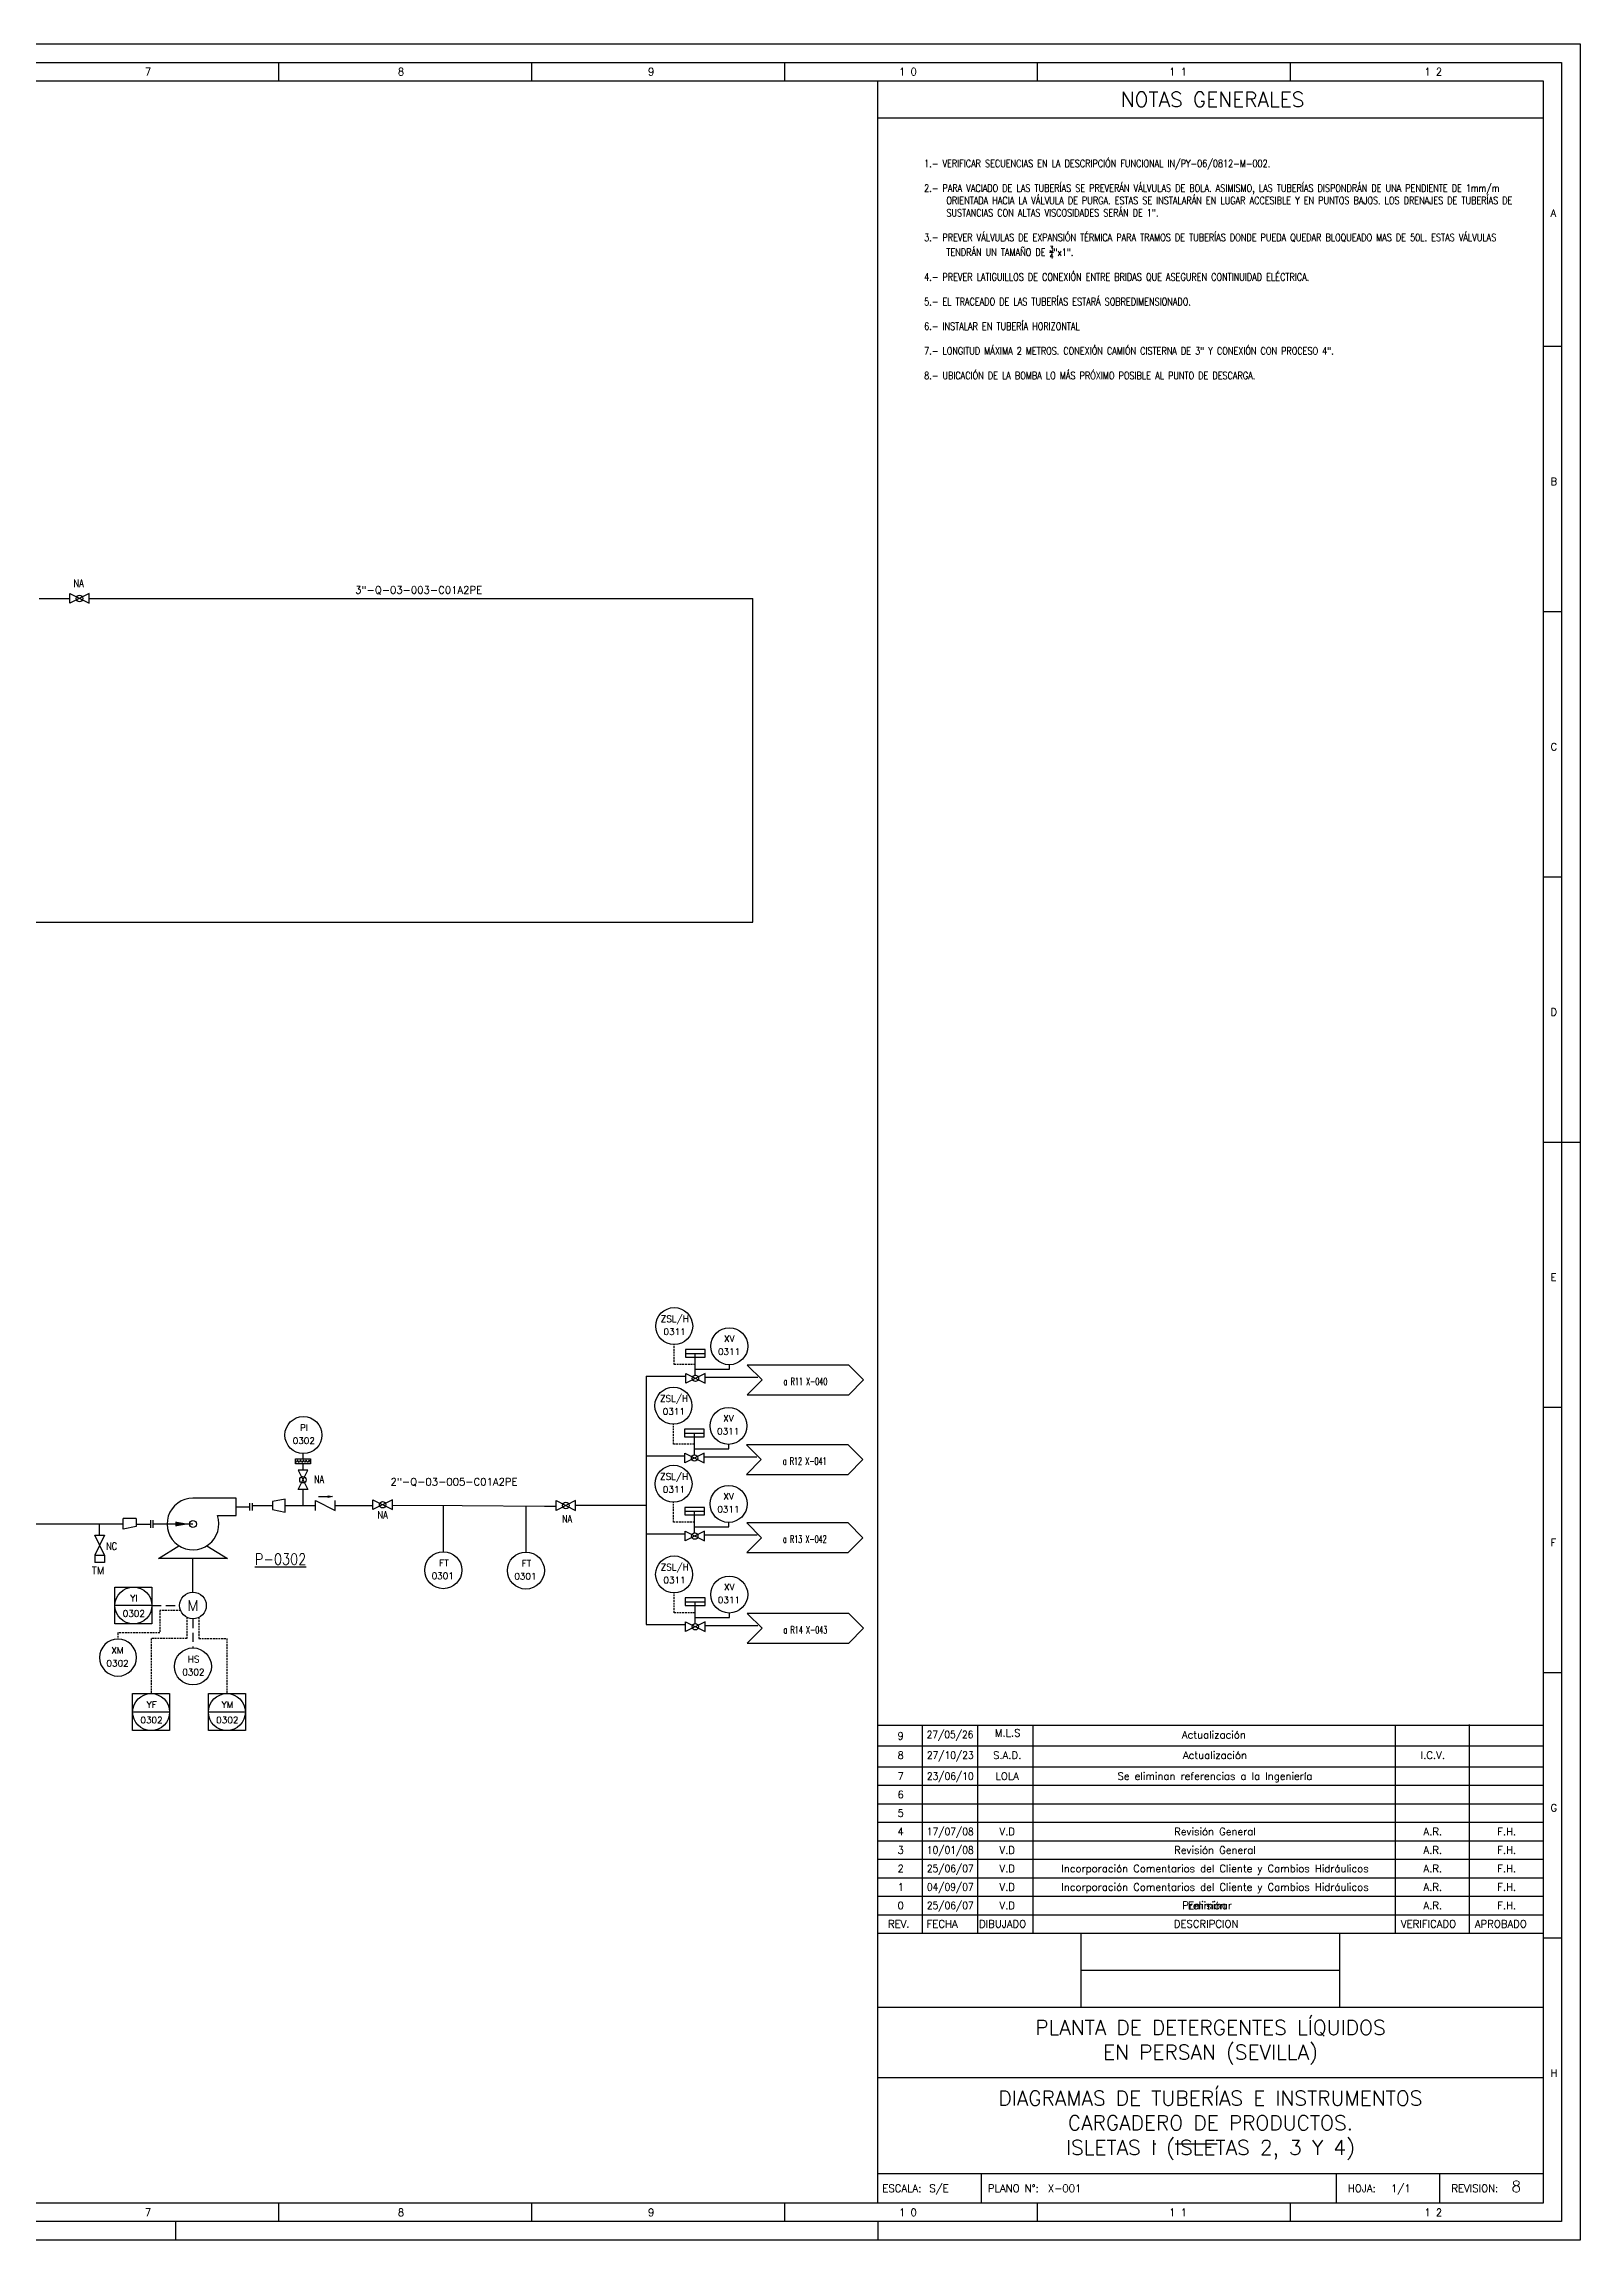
# Model space of a CAD drawing. Header units: metres. Extents: x 142 to 2995, y 1649 to 2243.
# Drawn here: x 567 to 983, y 1649 to 2243 of the extents above; entities that cross this region are included whole.
import ezdxf
from ezdxf.enums import TextEntityAlignment as Align

# ---------------------------------------------------------------- set-up
doc = ezdxf.new("R2010")
doc.units = ezdxf.units.M
doc.linetypes.add('TRAZOS', pattern=[0.75, 0.5, -0.25])
for name, color, linetype in [('CAJETIN', 1, 'Continuous'), ('EQUIPOS', 5, 'Continuous'), ('FORMATO', 7, 'Continuous'), ('INSTRUMENTOS', 1, 'Continuous'), ('TEX', 7, 'Continuous'), ('TEX EQUIPOS', 6, 'Continuous'), ('TEXTO-VALVULAS Y ACCESORIOS', 7, 'Continuous'), ('TUBERIA', 5, 'Continuous'), ('TUBERÍA2', 1, 'TRAZOS'), ('VALVULAS Y ACCESORIOS', 1, 'Continuous')]:
    doc.layers.add(name, color=color, linetype=linetype)
doc.layers.add('TUBERÍA3', color=1, linetype='Continuous', true_color=0xff0000)
doc.styles.add('PY', font='ROMANS.shx')
doc.styles.add('PY1', font='ROMANS.shx', dxfattribs={"width": 0.8})
doc.linetypes.add('SEÑAL_MECANICA2', pattern='A,4.411183,["o",PY,S=4.130212,R=360,X=0,Y=-1.374288],0.588817,-0.374158,["",PY,S=2,R=360,X=0,Y=-0.688262],-2.183682', length=7.55784)

# ---------------------------------------------------------------- blocks, each defined once
blk = doc.blocks.new('VALV GLOB-V')
at = {"layer": 'INSTRUMENTOS', "color": 1, "flags": 128}
blk.add_lwpolyline([(5.7, -1.43), (5.7, 1.43), (0, -1.43), (0, 1.43)], close=True, dxfattribs=at)
at = {"layer": 'INSTRUMENTOS', "color": 1}
blk.add_circle((2.85, 0), 0.95, dxfattribs=at)
at = {"layer": 'INSTRUMENTOS', "color": 7, "linetype": 'SEÑAL_MECANICA2', "style": 'PY'}
blk.add_attdef('REF.', text='', height=2, dxfattribs=at).set_placement((3, -3.37), align=Align.MIDDLE)
blk = doc.blocks.new('SEÑAL CIRCU MARCO')
at = {"color": 1, "linetype": 'Continuous', "ltscale": 0.5}
blk.add_line((5.7, 5.7), (-5.7, 5.7), dxfattribs=at)
at = {"color": 1, "flags": 128}
blk.add_lwpolyline([(5.7, 0), (-5.7, 0), (-5.7, 11.4), (5.7, 11.4)], close=True, dxfattribs=at)
at = {"color": 1}
blk.add_circle((0, 5.7), 5.7, dxfattribs=at)
at = {"style": 'PY'}
for tag, p in [('XXX', (0.18, 7.98)), ('YYY', (0.13, 3.24))]:
    blk.add_attdef(tag, text='', height=2, dxfattribs=at).set_placement(p, align=Align.MIDDLE)
blk = doc.blocks.new('SEÑAL CIR')
at = {"color": 1}
blk.add_circle((0, 5.7), 5.7, dxfattribs=at)
at = {"layer": 'INSTRUMENTOS', "linetype": 'Continuous', "style": 'PY', "flags": 4}
for p in [(0.18, 6.94), (0.13, 2.95)]:
    blk.add_attdef('---', text='', height=2, dxfattribs=at).set_placement(p, align=Align.CENTER)
blk = doc.blocks.new('REDUCCION')
at = {"color": 1}
for p, q in [((0, 2), (0, -2)), ((4, 1.25), (0, 2)), ((4, -1.25), (4, 1.25)), ((0, -2), (4, -1.25))]:
    blk.add_line(p, q, dxfattribs=at)
at = {"style": 'PY1', "width": 0.8}
blk.add_attdef('.', text='', height=2, dxfattribs=at).set_placement((2, -3.65), align=Align.MIDDLE)
blk = doc.blocks.new('FLECHA')
at = {"color": 1}
blk.add_solid([(-0.88, -5), (0.87, -5), (0, 0)], dxfattribs=at)
blk = doc.blocks.new('DIAFRAGMA')
at = {"layer": 'INSTRUMENTOS', "color": 1, "ltscale": 0.1, "flags": 128}
blk.add_lwpolyline([(0, -2.25), (0, 2.25), (1.5, 2.25), (1.5, -2.25)], close=True, dxfattribs=at)
blk.add_lwpolyline([(0.46, -2.25), (1.12, -1.86), (0.38, -1.43), (1.12, -1), (0.38, -0.56), (1.12, -0.13), (0.38, 0.3), (1.12, 0.73), (0.38, 1.17), (1.12, 1.6), (0.38, 2.03), (0.75, 2.25)], dxfattribs=at)
blk = doc.blocks.new('VALVULA RETENCION')
at = {"layer": 'VALVULAS Y ACCESORIOS'}
blk.add_line((0.79, 2.4), (3.43, 2.4), dxfattribs=at)
at = {"layer": 'VALVULAS Y ACCESORIOS', "flags": 128}
blk.add_lwpolyline([(0, -1.33), (0, 1.33), (5.33, -1.33), (5.33, 1.33)], dxfattribs=at)
blk.add_lwpolyline([(4.65, 2.4), (3.43, 2.14), (3.43, 2.66)], close=True, dxfattribs=at)
at = {"layer": 'TEXTO-VALVULAS Y ACCESORIOS', "linetype": 'SEÑAL_MECANICA2', "style": 'PY1', "width": 0.8}
blk.add_attdef('REF.', text='', height=2, dxfattribs=at).set_placement((2.94, -3.07), align=Align.MIDDLE)
blk = doc.blocks.new('VALV TIPO COMPUERTA')
at = {"layer": 'VALVULAS Y ACCESORIOS', "flags": 128}
blk.add_lwpolyline([(0, -1.33), (0, 1.33), (5.33, -1.33), (5.33, 1.33)], close=True, dxfattribs=at)
at = {"layer": 'TEXTO-VALVULAS Y ACCESORIOS', "linetype": 'SEÑAL_MECANICA2', "style": 'PY1', "width": 0.8}
blk.add_attdef('REF.', text='', height=2, dxfattribs=at).set_placement((2.94, -3.07), align=Align.MIDDLE)
blk = doc.blocks.new('TAPA ROSCADA S.W.')
at = {"layer": 'VALVULAS Y ACCESORIOS', "ltscale": 0.1}
for p, q in [((-0.75, 1), (0.75, 1)), ((0.75, 1), (0.75, -1)), ((-0.75, -1), (0.75, -1))]:
    blk.add_line(p, q, dxfattribs=at)
blk = doc.blocks.new('BOMBA CENTRIFUGA')
at = {"layer": 'EQUIPOS', "linetype": 'Continuous'}
for p, q in [((11.4, 0), (0.67, 0)), ((23.07, 4.67), (26.8, 4.67))]:
    blk.add_line(p, q, dxfattribs=at)
blk.add_lwpolyline([(23.07, 7), (11.4, 7, 3.146264), (18, 2.33), (23.07, 2.33)], format="xyb", close=True, dxfattribs=at)
blk.add_lwpolyline([(15.18, -5.89), (20.73, -9.33), (2.07, -9.33), (7.62, -5.89)], dxfattribs=at)
blk.add_circle((11.4, 0), 0.933, dxfattribs=at)
at = {"layer": 'VALVULAS Y ACCESORIOS'}
for p, q in [((0, -1), (0, 1)), ((0.67, -1), (0.67, 1)), ((26.8, 3.67), (26.8, 5.67)), ((27.47, 3.67), (27.47, 5.67))]:
    blk.add_line(p, q, dxfattribs=at)
at = {"layer": 'TEX EQUIPOS', "linetype": 'Continuous', "style": 'PY1', "width": 0.8}
blk.add_attdef('REF_EQUIPO', text='', height=3, dxfattribs=at).set_placement((11.4, -12.69), align=Align.MIDDLE_CENTER)
blk = doc.blocks.new('reduccion1')
at = {"color": 1}
for p, q in [((-3.5084, -1.7542), (-3.5084, 1.096375)), ((0, 1.096375), (-3.5084, 1.096375)), ((0, 1.096375), (0, -1.096375)), ((0, -1.096375), (-3.5084, -1.7542))]:
    blk.add_line(p, q, dxfattribs=at)
blk = doc.blocks.new('MARCO-A1')
at = {"layer": 'FORMATO', "color": 5}
for p, q in [((488.92, 589), (488.92, 584)), ((557.33, 589), (557.33, 584)), ((625.75, 589), (625.75, 584)), ((694.17, 589), (694.17, 584)), ((762.58, 589), (762.58, 584)), ((831, 512.25), (836, 512.25)), ((831, 440.5), (836, 440.5)), ((831, 368.75), (836, 368.75)), ((831, 297), (836, 297)), ((831, 225.25), (836, 225.25)), ((831, 153.5), (836, 153.5)), ((831, 81.75), (836, 81.75)), ((488.92, 10), (488.92, 5)), ((557.33, 10), (557.33, 5)), ((625.75, 10), (625.75, 5)), ((694.17, 10), (694.17, 5)), ((762.58, 10), (762.58, 5))]:
    blk.add_line(p, q, dxfattribs=at)
at = {"layer": 'FORMATO', "color": 1, "linetype": 'Continuous'}
for p, q in [((836, 297), (841, 297)), ((461, 5), (461, 0)), ((651, 5), (651, 0))]:
    blk.add_line(p, q, dxfattribs=at)
at = {"layer": 'FORMATO', "color": 1}
blk.add_lwpolyline([(0, 594), (841, 594), (841, 0), (0, 0)], close=True, dxfattribs=at)
at = {"layer": 'FORMATO', "color": 5}
blk.add_lwpolyline([(5, 589), (836, 589), (836, 5), (5, 5)], close=True, dxfattribs=at)
at = {"layer": 'FORMATO', "color": 8, "linetype": 'Continuous'}
blk.add_lwpolyline([(10, 584), (831, 584), (831, 10), (10, 10)], close=True, dxfattribs=at)
at = {"layer": 'FORMATO', "color": 1, "style": 'PY'}
for s, p in [('7', (452.75, 585.5)), ('8', (521.17, 585.5)), ('9', (588.85, 585.5)), ('1 0', (656.77, 585.5)), ('1 1', (729.83, 585.5)), ('1 2', (798.88, 585.5)), ('A', (833, 547.25)), ('B', (833, 474.67)), ('C', (833, 402.92)), ('D', (833, 331.17)), ('E', (833, 259.42)), ('F', (833, 187.67)), ('G', (833, 115.92)), ('H', (833, 44.17)), ('7', (452.75, 6.5)), ('8', (521.17, 6.5)), ('9', (588.85, 6.5)), ('1 0', (656.77, 6.5)), ('1 1', (729.83, 6.5)), ('1 2', (798.88, 6.5))]:
    blk.add_text(s, height=2, dxfattribs=at).set_placement(p)
blk = doc.blocks.new('BANDERA DE FLUJO')
at = {"layer": 'TEX', "color": 1, "ltscale": 0.1, "flags": 128}
blk.add_lwpolyline([(-4, 4), (-31.46, 4), (-27.46, 0), (-31.46, -4), (-4, -4), (0, 0)], close=True, dxfattribs=at)
at = {"layer": 'TEX', "style": 'PY1', "width": 0.8}
for tag, p in [('ETIQUETA-LINEA-1', (-15.73, 0.61)), ('ETIQUETA-LINEA-2', (-15.73, -2.91))]:
    blk.add_attdef(tag, text='', height=2, dxfattribs=at).set_placement(p, align=Align.CENTER)

msp = doc.modelspace()

# ---------------------------------------------------------------- linework, layer by layer
at = {"color": 5}
for p, q in [((729.96, 1882.65), (740.64, 1882.62)), ((729.96, 1882.65), (729.96, 1815.48)), ((745.97, 1882.38), (760.18, 1882.38)), ((729.99, 1861.1), (740.48, 1861.07)), ((745.75, 1860.83), (759.96, 1860.83)), ((710.92, 1847.69), (729.81, 1847.69)), ((730.01, 1840), (740.52, 1839.97)), ((745.79, 1839.72), (760, 1839.72)), ((729.96, 1815.48), (740.68, 1815.45)), ((745.94, 1815.21), (760.16, 1815.21))]:
    msp.add_line(p, q, dxfattribs=at)
at = {"color": 1}
for p, q in [((637.15, 1861.62), (637.15, 1860.26)), ((637.15, 1858.91), (637.15, 1857.23)), ((637.15, 1851.97), (637.15, 1847.63)), ((607.4, 1824.19), (607.4, 1833.3))]:
    msp.add_line(p, q, dxfattribs=at)
msp.add_circle((607.4, 1820.59), 3.6, dxfattribs=at)
at = {"layer": 'CAJETIN', "color": 8, "linetype": 'Continuous'}
for p, q in [((792.63, 1658.95), (792.63, 2232.95)), ((792.63, 1684.08), (792.63, 1769.41)), ((792.63, 1731.95), (972.63, 1731.95)), ((847.63, 1711.95), (847.63, 1731.95)), ((917.63, 1711.95), (917.63, 1731.95)), ((847.63, 1721.95), (917.63, 1721.95)), ((792.63, 1711.95), (972.63, 1711.95)), ((792.63, 1692.95), (972.63, 1692.95)), ((792.63, 1666.95), (972.63, 1666.95)), ((820.63, 1666.95), (820.63, 1658.95))]:
    msp.add_line(p, q, dxfattribs=at)
at = {"layer": 'CAJETIN', "color": 8}
for p, q in [((792.63, 2222.95), (972.63, 2222.95)), ((916.63, 1666.95), (916.63, 1658.95)), ((944.63, 1666.95), (944.63, 1658.95))]:
    msp.add_line(p, q, dxfattribs=at)
at = {"layer": 'CAJETIN', "color": 1}
for p, q in [((792.51, 1788.24), (972.51, 1788.24)), ((804.63, 1788.26), (804.63, 1757.59)), ((819.63, 1788.24), (819.63, 1758.37)), ((834.63, 1788.12), (834.63, 1758.37)), ((932.63, 1788.12), (932.63, 1758.37)), ((952.63, 1788.37), (952.63, 1758.37)), ((792.63, 1782.59), (972.63, 1782.59)), ((819.63, 1782.59), (819.63, 1757.59)), ((834.63, 1782.59), (834.63, 1757.59)), ((932.63, 1782.59), (932.63, 1757.59)), ((952.63, 1782.59), (952.63, 1757.59)), ((792.63, 1776.95), (972.63, 1776.95)), ((804.63, 1776.95), (804.63, 1751.95)), ((819.63, 1776.95), (819.63, 1751.95)), ((834.63, 1776.95), (834.63, 1751.95)), ((932.63, 1776.95), (932.63, 1751.95)), ((952.63, 1776.95), (952.63, 1751.95)), ((792.63, 1771.95), (972.63, 1771.95)), ((792.63, 1766.95), (972.63, 1766.95)), ((792.63, 1761.95), (972.63, 1761.95)), ((804.63, 1761.95), (804.63, 1736.95)), ((819.63, 1761.95), (819.63, 1736.95)), ((834.63, 1761.95), (834.63, 1736.95)), ((932.63, 1761.95), (932.63, 1736.95)), ((952.63, 1761.95), (952.63, 1736.95)), ((792.63, 1756.95), (972.63, 1756.95)), ((792.63, 1751.95), (972.63, 1751.95)), ((792.63, 1746.95), (972.63, 1746.95)), ((792.63, 1741.95), (972.63, 1741.95)), ((792.63, 1741.95), (972.63, 1741.95))]:
    msp.add_line(p, q, dxfattribs=at)
at = {"layer": 'CAJETIN', "color": 5}
for p, q in [((792.63, 1736.95), (972.63, 1736.95)), ((804.63, 1736.95), (804.63, 1731.95)), ((819.63, 1736.95), (819.63, 1731.95)), ((834.63, 1736.95), (834.63, 1731.95)), ((932.63, 1736.95), (932.63, 1731.95)), ((952.63, 1736.95), (952.63, 1731.95))]:
    msp.add_line(p, q, dxfattribs=at)
at = {"layer": 'EQUIPOS', "linetype": 'Continuous'}
msp.add_line((603.47, 1842.63), (597.56, 1842.63), dxfattribs=at)
at = {"layer": 'TUBERIA', "color": 5, "linetype": 'Continuous'}
for p, q in [((565.8, 2092.97), (574.07, 2092.97)), ((579.33, 2092.97), (758.84, 2092.97)), ((623.46, 1847.63), (628.87, 1847.63)), ((632.38, 1847.63), (640.53, 1847.63)), ((645.87, 1847.63), (655.91, 1847.63)), ((661.35, 1847.74), (680.2, 1847.63)), ((680.2, 1847.63), (702.5, 1847.48)), ((702.5, 1847.48), (705.64, 1847.48)), ((568.31, 1842.63), (550.16, 1842.63)), ((588.57, 1842.63), (568.31, 1842.63)), ((592.07, 1842.63), (596, 1842.63)), ((867.47, 1675.02), (867.82, 1675.02)), ((873.08, 1675.02), (884.46, 1675.02))]:
    msp.add_line(p, q, dxfattribs=at)
at = {"layer": 'TUBERIA', "color": 1, "linetype": 'Continuous', "ltscale": 5}
for p, q in [((675.12, 1847.66), (675.12, 1835.14)), ((697.48, 1847.52), (697.48, 1835.03))]:
    msp.add_line(p, q, dxfattribs=at)
at = {"layer": 'TUBERIA', "lineweight": 30}
msp.add_line((582.15, 1839.57), (582.15, 1842.63), dxfattribs=at)
at = {"layer": 'TUBERIA', "color": 1, "linetype": 'TRAZOS', "ltscale": 5}
for p, q in [((596.29, 1820.59), (603.8, 1820.59)), ((607.4, 1816.99), (607.4, 1809.11))]:
    msp.add_line(p, q, dxfattribs=at)
at = {"layer": 'TUBERIA', "color": 5, "linetype": 'Continuous'}
msp.add_lwpolyline([(194.85, 1920.54), (194.85, 2005.43), (758.84, 2005.43), (758.84, 2092.97)], dxfattribs=at)
at = {"layer": 'TUBERÍA2'}
for points in [[(743.27, 1885.76), (737.58, 1885.76), (737.58, 1891.11)], [(743.05, 1864.22), (737.36, 1864.22), (737.36, 1869.56)], [(743.09, 1843.11), (737.4, 1843.11), (737.4, 1848.46)], [(743.25, 1818.6), (737.56, 1818.6), (737.56, 1823.94)], [(604.07, 1819.23), (598.48, 1819.23), (598.48, 1813.17), (587.12, 1813.17), (587.12, 1811.49)], [(605.78, 1817.38), (605.78, 1811.63), (596.08, 1811.63), (596.08, 1796.77)], [(609.03, 1817.38), (609.03, 1811.63), (616.57, 1811.63), (616.57, 1796.77)]]:
    msp.add_lwpolyline(points, dxfattribs=at)
at = {"layer": 'TUBERÍA3'}
for points in [[(743.27, 1884.54), (752.58, 1884.54)], [(752.58, 1884.54), (752.58, 1885.65)], [(743.05, 1862.99), (752.36, 1862.99)], [(752.36, 1862.99), (752.36, 1864.1)], [(743.09, 1841.88), (752.4, 1841.88)], [(752.4, 1841.88), (752.4, 1842.99)], [(752.55, 1817.37), (752.55, 1818.48)], [(743.25, 1817.37), (752.55, 1817.37)]]:
    msp.add_lwpolyline(points, dxfattribs=at)
at = {"layer": 'VALVULAS Y ACCESORIOS'}
for p, q in [((740.61, 1888.79), (745.94, 1888.79)), ((743.27, 1882.98), (743.27, 1888.79)), ((740.39, 1867.24), (745.72, 1867.24)), ((743.05, 1861.43), (743.05, 1867.24)), ((740.43, 1846.13), (745.76, 1846.13)), ((743.09, 1840.33), (743.09, 1846.13)), ((740.58, 1821.62), (745.92, 1821.62)), ((743.25, 1815.81), (743.25, 1821.62))]:
    msp.add_line(p, q, dxfattribs=at)
at = {"layer": 'VALVULAS Y ACCESORIOS', "flags": 128}
for points in [[(740.61, 1889.79), (740.61, 1887.79), (745.94, 1887.79), (745.94, 1889.79)], [(740.39, 1868.24), (740.39, 1866.24), (745.72, 1866.24), (745.72, 1868.24)], [(740.43, 1847.13), (740.43, 1845.13), (745.76, 1845.13), (745.76, 1847.13)], [(740.58, 1822.62), (740.58, 1820.62), (745.92, 1820.62), (745.92, 1822.62)]]:
    msp.add_lwpolyline(points, close=True, dxfattribs=at)

# ---------------------------------------------------------------- block references
msp.add_blockref('MARCO-A1', (141.63, 1648.95))
at = {"linetype": 'Continuous'}
for p, xscale, yscale, zscale in [((574.07, 2092.97), 0.9232631578946666, 0.9232631578946666, 0.9232631578946666), ((740.68, 1882.03), 0.9232631578945529, 0.9232631578945529, 0.9232631578945529), ((740.46, 1860.48), 0.9232631578945529, 0.9232631578945529, 0.9232631578945529), ((656.08, 1847.84), 0.9232631578945529, 0.9232631578945529, 0.9232631578945529), ((705.65, 1847.63), 0.9232631578945529, 0.9232631578945529, 0.9232631578945529), ((740.5, 1839.37), 0.9232631578945529, 0.9232631578945529, 0.9232631578945529), ((740.66, 1814.86), 0.9232631578945529, 0.9232631578945529, 0.9232631578945529)]:
    msp.add_blockref('VALV GLOB-V', p, dxfattribs=dict(at, xscale=xscale, yscale=yscale, zscale=zscale))
ref = msp.add_blockref('SEÑAL CIR', (737.58, 1891.17), dxfattribs=dict(at, xscale=0.8771000000000413, yscale=0.8771000000000413, zscale=0.8771000000000413))
ref.add_attrib('---', 'ZSL/H', dxfattribs={"layer": 'INSTRUMENTOS', "color": 7, "linetype": 'Continuous', "height": 1.754, "style": 'PY'}).set_placement((737.74, 1897.26), align=Align.CENTER)
ref.add_attrib('---', '0311', dxfattribs={"layer": 'INSTRUMENTOS', "color": 7, "linetype": 'Continuous', "height": 1.754, "style": 'PY'}).set_placement((737.69, 1893.76), align=Align.CENTER)
ref = msp.add_blockref('SEÑAL CIR', (752.49, 1885.71), dxfattribs=dict(at, xscale=0.8770999999999276, yscale=0.8770999999999276, zscale=0.8770999999999276))
ref.add_attrib('---', 'XV', dxfattribs={"layer": 'INSTRUMENTOS', "color": 7, "linetype": 'Continuous', "height": 1.754, "style": 'PY'}).set_placement((752.49, 1891.87), align=Align.CENTER)
ref.add_attrib('---', '0311', dxfattribs={"layer": 'INSTRUMENTOS', "color": 7, "linetype": 'Continuous', "height": 1.754, "style": 'PY'}).set_placement((752.42, 1888.38), align=Align.CENTER)
ref = msp.add_blockref('BANDERA DE FLUJO', (788.82, 1881.59))
ref.add_attrib('ETIQUETA-LINEA-1', 'a R11 X-040', dxfattribs={"layer": 'TEX', "height": 2, "style": 'PY1', "width": 0.6}).set_placement((773.09, 1882.19), align=Align.TOP_CENTER)
ref = msp.add_blockref('SEÑAL CIR', (737.36, 1869.63), dxfattribs=dict(at, xscale=0.8771000000000413, yscale=0.8771000000000413, zscale=0.8771000000000413))
ref.add_attrib('---', 'ZSL/H', dxfattribs={"layer": 'INSTRUMENTOS', "color": 7, "linetype": 'Continuous', "height": 1.754, "style": 'PY'}).set_placement((737.52, 1875.71), align=Align.CENTER)
ref.add_attrib('---', '0311', dxfattribs={"layer": 'INSTRUMENTOS', "color": 7, "linetype": 'Continuous', "height": 1.754, "style": 'PY'}).set_placement((737.47, 1872.21), align=Align.CENTER)
ref = msp.add_blockref('SEÑAL CIR', (637.27, 1861.7), dxfattribs=dict(at, xscale=0.877100000000155, yscale=0.877100000000155, zscale=0.877100000000155))
ref.add_attrib('---', 'PI', dxfattribs={"layer": 'INSTRUMENTOS', "color": 7, "linetype": 'Continuous', "height": 1.754, "style": 'PY'}).set_placement((637.43, 1867.79), align=Align.CENTER)
ref.add_attrib('---', '0302', dxfattribs={"layer": 'INSTRUMENTOS', "color": 7, "linetype": 'Continuous', "height": 1.754, "style": 'PY'}).set_placement((637.38, 1864.29), align=Align.CENTER)
ref = msp.add_blockref('SEÑAL CIR', (752.27, 1864.17), dxfattribs=dict(at, xscale=0.8770999999999276, yscale=0.8770999999999276, zscale=0.8770999999999276))
ref.add_attrib('---', 'XV', dxfattribs={"layer": 'INSTRUMENTOS', "color": 7, "linetype": 'Continuous', "height": 1.754, "style": 'PY'}).set_placement((752.27, 1870.32), align=Align.CENTER)
ref.add_attrib('---', '0311', dxfattribs={"layer": 'INSTRUMENTOS', "color": 7, "linetype": 'Continuous', "height": 1.754, "style": 'PY'}).set_placement((752.2, 1866.83), align=Align.CENTER)
at = {"color": 1, "linetype": 'Continuous'}
for name, p, xscale, yscale, zscale, rotation in [('DIAFRAGMA', (637.15, 1858.91), 0.900000000000091, 0.900000000000091, 0.900000000000091, 90), ('TAPA ROSCADA S.W.', (582.15, 1833.24), 1.333333999999923, 1.333333999999923, 1.333333999999923, 270)]:
    msp.add_blockref(name, p, dxfattribs=dict(at, xscale=xscale, yscale=yscale, zscale=zscale, rotation=rotation))
ref = msp.add_blockref('BANDERA DE FLUJO', (788.6, 1860.04))
ref.add_attrib('ETIQUETA-LINEA-1', 'a R12 X-041', dxfattribs={"layer": 'TEX', "height": 2, "style": 'PY1', "width": 0.6}).set_placement((772.87, 1860.64), align=Align.TOP_CENTER)
at = {"linetype": 'Continuous', "xscale": 0.9232631578947803, "yscale": 0.9232631578947803, "zscale": 0.9232631578947803, "rotation": 90}
msp.add_blockref('VALV GLOB-V', (637.15, 1851.97), dxfattribs=at)
at = {"linetype": 'Continuous'}
ref = msp.add_blockref('SEÑAL CIR', (737.4, 1848.52), dxfattribs=dict(at, xscale=0.8771000000000413, yscale=0.8771000000000413, zscale=0.8771000000000413))
ref.add_attrib('---', 'ZSL/H', dxfattribs={"layer": 'INSTRUMENTOS', "color": 7, "linetype": 'Continuous', "height": 1.754, "style": 'PY'}).set_placement((737.56, 1854.6), align=Align.CENTER)
ref.add_attrib('---', '0311', dxfattribs={"layer": 'INSTRUMENTOS', "color": 7, "linetype": 'Continuous', "height": 1.754, "style": 'PY'}).set_placement((737.51, 1851.11), align=Align.CENTER)
for name, p in [('BOMBA CENTRIFUGA', (596, 1842.63)), ('VALVULA RETENCION', (640.53, 1847.63))]:
    msp.add_blockref(name, p, dxfattribs=at)
ref = msp.add_blockref('SEÑAL CIR', (752.31, 1843.06), dxfattribs=dict(at, xscale=0.8770999999999276, yscale=0.8770999999999276, zscale=0.8770999999999276))
ref.add_attrib('---', 'XV', dxfattribs={"layer": 'INSTRUMENTOS', "color": 7, "linetype": 'Continuous', "height": 1.754, "style": 'PY'}).set_placement((752.31, 1849.22), align=Align.CENTER)
ref.add_attrib('---', '0311', dxfattribs={"layer": 'INSTRUMENTOS', "color": 7, "linetype": 'Continuous', "height": 1.754, "style": 'PY'}).set_placement((752.24, 1845.73), align=Align.CENTER)
at = {"color": 4}
msp.add_blockref('reduccion1', (592.07, 1843.03), dxfattribs=at)
ref = msp.add_blockref('BANDERA DE FLUJO', (788.64, 1838.93))
ref.add_attrib('ETIQUETA-LINEA-1', 'a R13 X-042', dxfattribs={"layer": 'TEX', "height": 2, "style": 'PY1', "width": 0.6}).set_placement((772.91, 1839.54), align=Align.TOP_CENTER)
at = {"linetype": 'Continuous', "rotation": 270}
msp.add_blockref('VALV TIPO COMPUERTA', (582.15, 1839.57), dxfattribs=at)
at = {"linetype": 'Continuous'}
ref = msp.add_blockref('SEÑAL CIR', (675.12, 1825.14), dxfattribs=dict(at, xscale=0.8770999999999276, yscale=0.8770999999999276, zscale=0.8770999999999276))
ref.add_attrib('---', 'FT', dxfattribs={"layer": 'INSTRUMENTOS', "color": 7, "linetype": 'Continuous', "height": 1.754, "style": 'PY'}).set_placement((675.28, 1831.22), align=Align.CENTER)
ref.add_attrib('---', '0301', dxfattribs={"layer": 'INSTRUMENTOS', "color": 7, "linetype": 'Continuous', "height": 1.754, "style": 'PY'}).set_placement((674.97, 1827.72), align=Align.CENTER)
ref = msp.add_blockref('SEÑAL CIR', (697.47, 1825.03), dxfattribs=dict(at, xscale=0.8770999999999276, yscale=0.8770999999999276, zscale=0.8770999999999276))
ref.add_attrib('---', 'FT', dxfattribs={"layer": 'INSTRUMENTOS', "color": 7, "linetype": 'Continuous', "height": 1.754, "style": 'PY'}).set_placement((697.63, 1831.11), align=Align.CENTER)
ref.add_attrib('---', '0301', dxfattribs={"layer": 'INSTRUMENTOS', "color": 7, "linetype": 'Continuous', "height": 1.754, "style": 'PY'}).set_placement((697.33, 1827.61), align=Align.CENTER)
ref = msp.add_blockref('SEÑAL CIR', (737.56, 1824.01), dxfattribs=dict(at, xscale=0.8771000000000413, yscale=0.8771000000000413, zscale=0.8771000000000413))
ref.add_attrib('---', 'ZSL/H', dxfattribs={"layer": 'INSTRUMENTOS', "color": 7, "linetype": 'Continuous', "height": 1.754, "style": 'PY'}).set_placement((737.72, 1830.09), align=Align.CENTER)
ref.add_attrib('---', '0311', dxfattribs={"layer": 'INSTRUMENTOS', "color": 7, "linetype": 'Continuous', "height": 1.754, "style": 'PY'}).set_placement((737.67, 1826.59), align=Align.CENTER)
for p, xscale, yscale, zscale, values in [((591.29, 1815.59), 0.8770999999999276, 0.8770999999999276, 0.8770999999999276, {'XXX': 'YI', 'YYY': '0302'}), ((596.08, 1786.77), 0.8771000000000413, 0.8771000000000413, 0.8771000000000413, {'XXX': 'YF', 'YYY': '0302'}), ((616.57, 1786.77), 0.8771000000000413, 0.8771000000000413, 0.8771000000000413, {'XXX': 'YM', 'YYY': '0302'})]:
    msp.add_blockref('SEÑAL CIRCU MARCO', p, dxfattribs=dict(xscale=xscale, yscale=yscale, zscale=zscale)).add_auto_attribs(values)
ref = msp.add_blockref('SEÑAL CIR', (752.47, 1818.55), dxfattribs=dict(at, xscale=0.8770999999999276, yscale=0.8770999999999276, zscale=0.8770999999999276))
ref.add_attrib('---', 'XV', dxfattribs={"layer": 'INSTRUMENTOS', "color": 7, "linetype": 'Continuous', "height": 1.754, "style": 'PY'}).set_placement((752.47, 1824.7), align=Align.CENTER)
ref.add_attrib('---', '0311', dxfattribs={"layer": 'INSTRUMENTOS', "color": 7, "linetype": 'Continuous', "height": 1.754, "style": 'PY'}).set_placement((752.4, 1821.21), align=Align.CENTER)
ref = msp.add_blockref('BANDERA DE FLUJO', (788.79, 1814.42))
ref.add_attrib('ETIQUETA-LINEA-1', 'a R14 X-043', dxfattribs={"layer": 'TEX', "height": 2, "style": 'PY1', "width": 0.6}).set_placement((773.06, 1815.02), align=Align.TOP_CENTER)
ref = msp.add_blockref('SEÑAL CIR', (587.12, 1801.5), dxfattribs=dict(at, xscale=-0.8771000000000413, yscale=0.8771000000000413, zscale=0.8771000000000413))
ref.add_attrib('---', 'XM', dxfattribs={"layer": 'INSTRUMENTOS', "color": 7, "linetype": 'Continuous', "height": 1.754, "style": 'PY'}).set_placement((586.96, 1807.58), align=Align.CENTER)
ref.add_attrib('---', '0302', dxfattribs={"layer": 'INSTRUMENTOS', "color": 7, "linetype": 'Continuous', "height": 1.754, "style": 'PY'}).set_placement((587.01, 1804.08), align=Align.CENTER)
ref = msp.add_blockref('SEÑAL CIR', (607.4, 1799.11), dxfattribs=dict(at, xscale=0.8770999999999276, yscale=0.8770999999999276, zscale=0.8770999999999276))
ref.add_attrib('---', 'HS', dxfattribs={"layer": 'INSTRUMENTOS', "color": 7, "linetype": 'Continuous', "height": 1.754, "style": 'PY'}).set_placement((607.56, 1805.19), align=Align.CENTER)
ref.add_attrib('---', '0302', dxfattribs={"layer": 'INSTRUMENTOS', "color": 7, "linetype": 'Continuous', "height": 1.754, "style": 'PY'}).set_placement((607.51, 1801.7), align=Align.CENTER)
at = {"layer": 'INSTRUMENTOS', "xscale": 0.7600000000002183, "yscale": 0.7600000000002183, "zscale": 0.7600000000002183, "rotation": 270}
msp.add_blockref('FLECHA', (606.4, 1842.63), dxfattribs=at)
at = {"layer": 'TUBERIA', "color": 5, "linetype": 'Continuous', "xscale": 0.8770999999999276, "yscale": 0.8770999999999276, "zscale": 0.8770999999999276, "rotation": 180}
msp.add_blockref('REDUCCION', (632.38, 1847.63), dxfattribs=at)

# ---------------------------------------------------------------- texts
at = {"color": 7, "style": 'PY'}
msp.add_text('M', height=2.92, dxfattribs=at).set_placement((607.4, 1820.59), align=Align.MIDDLE)
at = {"linetype": 'Continuous', "insert": (805.2, 2211.61), "char_height": 2, "width": 159.6115, "attachment_point": 1, "style": 'PY1'}
msp.add_mtext('\\A1;1.- VERIFICAR SECUENCIAS EN LA DESCRIPCIÓN FUNCIONAL IN/PY-06/0812-M-002.\\P\\P\\pi-6,l6;2.- PARA VACIADO DE LAS TUBERÍAS SE PREVERÁN VÁLVULAS DE BOLA. ASIMISMO, LAS TUBERÍAS DISPONDRÁN DE UNA PENDIENTE DE 1mm/m ORIENTADA HACIA LA VÁLVULA DE PURGA. ESTAS SE INSTALARÁN EN LUGAR ACCESIBLE Y EN PUNTOS BAJOS. LOS DRENAJES DE TUBERÍAS DE SUSTANCIAS CON ALTAS VISCOSIDADES SERÁN DE 1".\\P\\pi0,l0;\\P\\pi-6,l6;3.- PREVER VÁLVULAS DE EXPANSIÓN TÉRMICA PARA TRAMOS DE TUBERÍAS DONDE PUEDA QUEDAR BLOQUEADO MAS DE 50L. ESTAS VÁLVULAS TENDRÁN UN TAMAÑO DE {\\H0.7x;\\S3/4;\\H1.429x;"x1".\\P\\pi0,l0;}\\P4.- PREVER LATIGUILLOS DE CONEXIÓN ENTRE BRIDAS QUE ASEGUREN CONTINUIDAD ELÉCTRICA.\\P \\P5.- EL TRACEADO DE LAS TUBERÍAS ESTARÁ SOBREDIMENSIONADO.\\P^I\\P6.- INSTALAR EN TUBERÍA HORIZONTAL\\P\\P7.- LONGITUD MÁXIMA 2 METROS. CONEXIÓN CAMIÓN CISTERNA DE 3" Y CONEXIÓN CON PROCESO 4".^I\\P\\P8.- UBICACIÓN DE LA BOMBA LO MÁS PRÓXIMO POSIBLE AL PUNTO DE DESCARGA.', dxfattribs=at)
at = {"layer": 'CAJETIN', "color": 1, "style": 'PY'}
for s, p in [('9', (798.82, 1784.3)), ('M.L.S', (827.78, 1785.11)), ('Actualización', (883.57, 1784.63)), ('8', (798.85, 1779.09)), ('S.A.D.', (827.65, 1779.09)), ('Actualización', (883.86, 1779.09)), ('I.C.V.', (942.78, 1779.09)), ('7', (798.85, 1773.45)), ('6', (798.85, 1768.45)), ('LOLA', (827.65, 1773.45)), ('Se eliminan referencias a la Ingeniería', (883.86, 1773.45)), ('5', (798.85, 1763.45)), ('4', (798.85, 1758.45)), ('V.D', (827.65, 1758.45)), ('Revisión General', (883.86, 1758.45)), ('A.R.', (942.78, 1758.45)), ('F.H.', (962.78, 1758.45)), ('3', (798.85, 1753.45)), ('V.D', (827.65, 1753.45)), ('Revisión General', (883.86, 1753.45)), ('A.R.', (942.78, 1753.45)), ('F.H.', (962.78, 1753.45)), ('2', (798.85, 1748.45)), ('V.D', (827.65, 1748.45)), ('Incorporación Comentarios del Cliente y Cambios Hidráulicos', (883.86, 1748.45)), ('A.R.', (942.78, 1748.45)), ('F.H.', (962.78, 1748.45)), ('0', (798.85, 1738.45)), ('1', (798.85, 1743.45)), ('V.D', (827.65, 1743.45)), ('V.D', (827.65, 1738.45)), ('Incorporación Comentarios del Cliente y Cambios Hidráulicos', (883.86, 1743.45)), ('Preliminar', (881.71, 1738.49)), ('Emisión', (881.71, 1738.45)), ('A.R.', (942.78, 1743.45)), ('A.R.', (942.78, 1738.45)), ('F.H.', (962.78, 1743.45)), ('F.H.', (962.78, 1738.45))]:
    msp.add_text(s, height=2, dxfattribs=at).set_placement(p, align=Align.CENTER)
at = {"layer": 'CAJETIN', "color": 1, "style": 'PY', "width": 0.9}
for s, p in [('27/05/26', (812.19, 1784.69)), ('27/10/23', (812.25, 1779.09)), ('23/06/10', (812.25, 1773.45)), ('17/07/08', (812.25, 1758.45)), ('10/01/08', (812.25, 1753.45)), ('25/06/07', (812.25, 1748.45)), ('04/09/07', (812.25, 1743.45)), ('25/06/07', (812.25, 1738.45))]:
    msp.add_text(s, height=2, dxfattribs=at).set_placement(p, align=Align.CENTER)
at = {"layer": 'CAJETIN', "color": 1, "style": 'PY'}
for s, p in [('REV.', (795.41, 1733.45)), ('FECHA', (805.87, 1733.45)), ('DIBUJADO', (820.02, 1733.45)), ('DESCRIPCION', (872.73, 1733.45)), ('VERIFICADO', (934.16, 1733.45)), ('APROBADO', (954.16, 1733.45)), ('ESCALA:', (793.89, 1661.95)), ('S/E', (806.6, 1661.95)), ('PLANO N%%D:', (822.44, 1661.95)), ('X-001', (838.62, 1661.95)), ('HOJA:', (919.8, 1661.95)), ('1/1', (931.48, 1661.95)), ('REVISION:', (947.8, 1661.95))]:
    msp.add_text(s, height=2, dxfattribs=at).set_placement(p)
at = {"layer": 'CAJETIN', "color": 6, "style": 'PY'}
msp.add_text('8', height=3, dxfattribs=at).set_placement((964.09, 1661.95))
at = {"layer": 'CAJETIN', "color": 5, "char_height": 4, "attachment_point": 5, "style": 'PY'}
for s, insert, width in [('PLANTA DE DETERGENTES LÍQUIDOS\\PEN PERSAN (SEVILLA)', (882.63, 1702.45), 175.9153), ('DIAGRAMAS DE TUBERÍAS E INSTRUMENTOS\\PCARGADERO DE PRODUCTOS.\\PISLETAS I (ISLETAS 2, 3 Y 4)', (882.63, 1679.99), 177.4745)]:
    msp.add_mtext(s, dxfattribs=dict(at, insert=insert, width=width))
at = {"layer": 'EQUIPOS', "color": 6, "linetype": 'Continuous', "style": 'PY', "width": 0.85}
msp.add_text('%%UP-0302', height=3, dxfattribs=at).set_placement((631.1, 1831.61), align=Align.CENTER)
at = {"layer": 'TEX', "color": 8, "style": 'PY'}
msp.add_text('NOTAS GENERALES', height=4, dxfattribs=at).set_placement((883.19, 2225.95), align=Align.CENTER)
at = {"layer": 'TEX', "color": 7, "char_height": 2, "width": 28.6036, "attachment_point": 5, "style": 'PY1'}
for s, insert in [('NA', (576.46, 2097.05)), ('NA', (641.51, 1854.72)), ('NA', (658.7, 1845.08)), ('NA', (708.62, 1844)), ('NC', (585.38, 1836.67))]:
    msp.add_mtext(s, dxfattribs=dict(at, insert=insert))
at = {"layer": 'TEXTO-VALVULAS Y ACCESORIOS', "style": 'PY'}
for s, p in [('3"-Q-03-003-C01A2PE', (668.45, 2094.26)), ('2"-Q-03-005-C01A2PE', (678.03, 1853.05))]:
    msp.add_text(s, height=2, dxfattribs=at).set_placement(p, align=Align.CENTER)
at = {"layer": 'TEXTO-VALVULAS Y ACCESORIOS', "color": 7, "linetype": 'Continuous', "style": 'PY', "flags": 4}
msp.add_attdef('TM', text='---', height=2, dxfattribs=at).set_placement((581.72, 1829.08), align=Align.CENTER)

doc.saveas('drawing.dxf')
